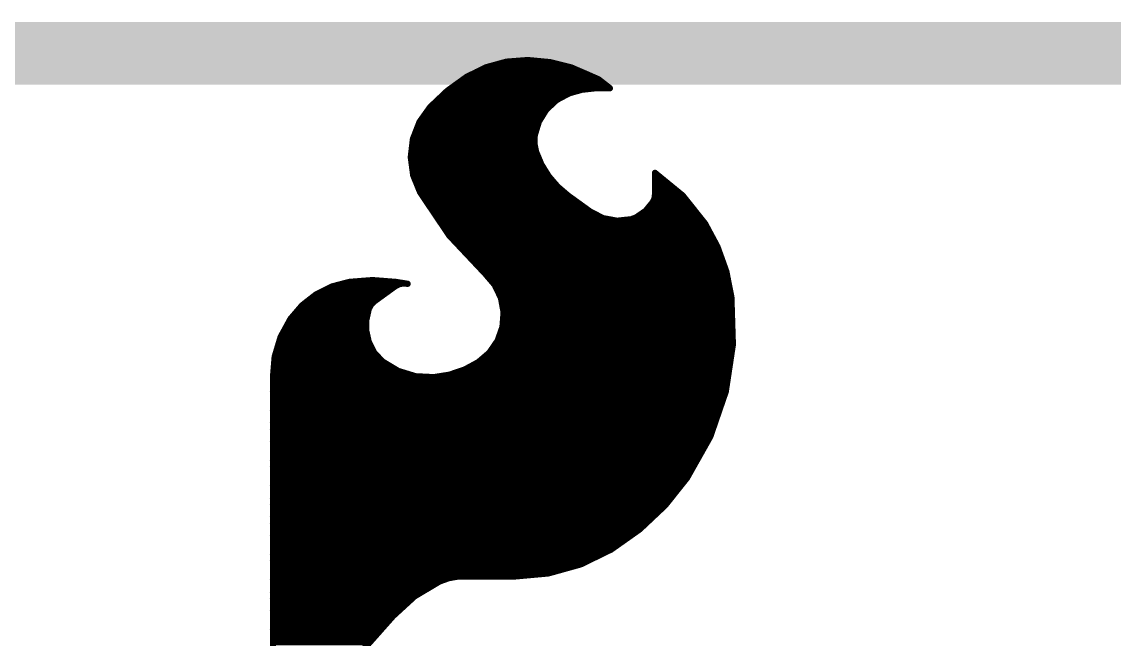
# Model space of a CAD drawing. Extents: x -28 to 79, y -1 to 63.
# Drawn here: x 31.085 to 35.515, y 26.835 to 29.337 of the extents above; entities that cross this region are included whole.
import ezdxf

# ---------------------------------------------------------------- set-up
doc = ezdxf.new("R2010")
doc.units = 0
doc.layers.add('16', color=132, linetype='CONTINUOUS')
doc.layers.add('21', color=41, linetype='CONTINUOUS')

msp = doc.modelspace()

# ---------------------------------------------------------------- linework, layer by layer
at = {"layer": '16', "const_width": 0.254}
msp.add_lwpolyline([(20.32, 29.21), (39.37, 29.21)], dxfattribs=at)
at = {"layer": '21', "const_width": 0.0254}
for points in [[(33.1368, 29.1821), (33.0499, 29.1755)], [(33.2268, 29.1736), (33.1368, 29.1821)], [(32.9659, 29.1523), (32.8879, 29.1135)], [(33.0499, 29.1755), (32.9659, 29.1523)], [(32.9909, 29.1592), (33.2842, 29.1592)], [(33.3146, 29.1516), (33.2268, 29.1736)], [(33.3375, 29.1414), (33.3146, 29.1516)], [(33.3731, 29.1262), (33.3375, 29.1414)], [(32.8879, 29.1135), (32.8102, 29.0575)], [(32.8808, 29.1084), (33.4137, 29.1084)], [(32.9287, 29.1338), (33.3553, 29.1338)], [(33.4235, 29.1041), (33.3731, 29.1262)], [(33.467, 29.0703), (33.4235, 29.1041)], [(32.8102, 29.0575), (32.7406, 28.9916)], [(32.8104, 29.0576), (33.3406, 29.0576)], [(32.8456, 29.083), (33.4507, 29.083)], [(33.3045, 29.0474), (33.3557, 29.0619)], [(33.3557, 29.0619), (33.4086, 29.0678)], [(33.4086, 29.0678), (33.4696, 29.0678)], [(33.4695, 29.0678), (33.467, 29.0703)], [(33.4696, 29.0678), (33.4695, 29.0678)], [(32.7567, 29.0068), (33.2392, 29.0068)], [(32.7835, 29.0322), (33.2759, 29.0322)], [(33.2117, 28.9812), (33.2537, 29.0204)], [(33.2537, 29.0204), (33.3045, 29.0474)], [(32.7406, 28.9916), (32.6975, 28.9312)], [(32.7333, 28.9814), (33.212, 28.9814)], [(33.1814, 28.9323), (33.2117, 28.9812)], [(32.6975, 28.9312), (32.6707, 28.862)], [(32.6972, 28.9306), (33.1809, 28.9306)], [(32.7152, 28.956), (33.1961, 28.956)], [(33.1648, 28.8773), (33.1814, 28.9323)], [(32.6776, 28.8798), (33.1656, 28.8798)], [(32.6874, 28.9052), (33.1732, 28.9052)], [(33.1634, 28.8439), (33.1648, 28.8773)], [(32.6707, 28.862), (32.6621, 28.7883)], [(32.6669, 28.829), (33.1664, 28.829)], [(32.6698, 28.8544), (33.1638, 28.8544)], [(33.1699, 28.8112), (33.1634, 28.8439)], [(32.6621, 28.7883), (32.672, 28.7148)], [(32.6639, 28.8036), (33.1731, 28.8036)], [(33.1914, 28.7597), (33.1699, 28.8112)], [(32.6634, 28.7782), (33.1837, 28.7782)], [(32.6669, 28.7528), (33.1956, 28.7528)], [(33.2207, 28.7122), (33.1914, 28.7597)], [(32.6703, 28.7274), (33.2113, 28.7274)], [(32.672, 28.7148), (32.7, 28.6461)], [(32.6773, 28.702), (33.2294, 28.702)], [(33.257, 28.6698), (33.2207, 28.7122)], [(33.7651, 28.6328), (33.6525, 28.7249)], [(33.6525, 28.7249), (33.6525, 28.636)], [(33.6525, 28.702), (33.6805, 28.702)], [(32.6876, 28.6766), (33.2512, 28.6766)], [(32.6979, 28.6512), (33.2787, 28.6512)], [(33.2994, 28.6334), (33.257, 28.6698)], [(33.6525, 28.6766), (33.7116, 28.6766)], [(33.6525, 28.6512), (33.7426, 28.6512)], [(32.7, 28.6461), (32.8186, 28.4703)], [(32.7137, 28.6258), (33.3099, 28.6258)], [(33.3908, 28.5674), (33.2994, 28.6334)], [(33.6448, 28.608), (33.6151, 28.5713)], [(33.6505, 28.6215), (33.6448, 28.608)], [(33.6525, 28.636), (33.6505, 28.6215)], [(33.6511, 28.6258), (33.7707, 28.6258)], [(33.8557, 28.5191), (33.7651, 28.6328)], [(32.7308, 28.6004), (33.3451, 28.6004)], [(32.748, 28.575), (33.3803, 28.575)], [(33.4421, 28.5412), (33.3908, 28.5674)], [(33.6151, 28.5713), (33.5763, 28.5445)], [(33.6181, 28.575), (33.8112, 28.575)], [(33.6387, 28.6004), (33.7909, 28.6004)], [(32.7651, 28.5496), (33.4257, 28.5496)], [(32.7822, 28.5242), (33.8516, 28.5242)], [(33.4987, 28.5308), (33.4421, 28.5412)], [(33.5559, 28.5369), (33.4987, 28.5308)], [(33.5763, 28.5445), (33.5559, 28.5369)], [(33.5837, 28.5496), (33.8314, 28.5496)], [(33.9058, 28.4257), (33.8557, 28.5191)], [(32.7994, 28.4988), (33.8666, 28.4988)], [(32.8165, 28.4734), (33.8802, 28.4734)], [(32.8186, 28.4703), (32.9641, 28.3159)], [(32.8396, 28.448), (33.8939, 28.448)], [(32.8635, 28.4226), (33.907, 28.4226)], [(32.8875, 28.3972), (33.9161, 28.3972)], [(33.9416, 28.3259), (33.9058, 28.4257)], [(32.9114, 28.3718), (33.9252, 28.3718)], [(32.9354, 28.3464), (33.9343, 28.3464)], [(32.9593, 28.321), (33.9426, 28.321)], [(32.9641, 28.3159), (33.0024, 28.271)], [(33.9623, 28.2219), (33.9416, 28.3259)], [(32.343, 28.2645), (32.2782, 28.2324)], [(32.4129, 28.2829), (32.343, 28.2645)], [(32.3647, 28.2702), (32.6079, 28.2702)], [(32.5069, 28.2903), (32.4129, 28.2829)], [(32.6009, 28.2829), (32.5069, 28.2903)], [(32.5145, 28.2042), (32.5984, 28.2651)], [(32.5984, 28.2651), (32.6141, 28.2735)], [(32.6492, 28.2753), (32.6009, 28.2829)], [(32.6141, 28.2735), (32.6315, 28.277)], [(32.6315, 28.277), (32.6492, 28.2753)], [(32.9814, 28.2956), (33.9477, 28.2956)], [(33.0024, 28.271), (33.0279, 28.2177)], [(33.0028, 28.2702), (33.9527, 28.2702)], [(32.2782, 28.2324), (32.2212, 28.188)], [(32.2615, 28.2194), (32.5354, 28.2194)], [(32.3032, 28.2448), (32.5704, 28.2448)], [(33.0149, 28.2448), (33.9578, 28.2448)], [(33.027, 28.2194), (33.9624, 28.2194)], [(33.0279, 28.2177), (33.0386, 28.1596)], [(33.9683, 28.0291), (33.9623, 28.2219)], [(32.2212, 28.188), (32.1742, 28.133)], [(32.2046, 28.1686), (32.4906, 28.1686)], [(32.2289, 28.194), (32.504, 28.194)], [(32.4818, 28.1292), (32.4917, 28.1737)], [(32.4917, 28.1737), (32.5007, 28.1908)], [(32.5007, 28.1908), (32.5145, 28.2042)], [(33.0322, 28.194), (33.9632, 28.194)], [(33.037, 28.1686), (33.964, 28.1686)], [(32.1742, 28.133), (32.1341, 28.0598)], [(32.1829, 28.1432), (32.4849, 28.1432)], [(32.4818, 28.0836), (32.4818, 28.1292)], [(33.0386, 28.1596), (33.034, 28.1007)], [(33.0374, 28.1432), (33.9648, 28.1432)], [(32.1519, 28.0924), (32.4818, 28.0924)], [(32.1659, 28.1178), (32.4818, 28.1178)], [(32.4917, 28.0391), (32.4818, 28.0836)], [(33.034, 28.1007), (33.0144, 28.045)], [(33.0311, 28.0924), (33.9664, 28.0924)], [(33.0354, 28.1178), (33.9656, 28.1178)], [(32.1341, 28.0598), (32.1101, 27.9799)], [(32.1286, 28.0416), (32.4911, 28.0416)], [(32.138, 28.067), (32.4855, 28.067)], [(32.5139, 27.9957), (32.4917, 28.0391)], [(33.0144, 28.045), (32.981, 27.9963)], [(33.0121, 28.0416), (33.9679, 28.0416)], [(33.0222, 28.067), (33.9671, 28.067)], [(32.1133, 27.9908), (32.5186, 27.9908)], [(32.121, 28.0162), (32.5034, 28.0162)], [(32.5476, 27.9603), (32.5139, 27.9957)], [(32.981, 27.9963), (32.9362, 27.9578)], [(32.9747, 27.9908), (33.9625, 27.9908)], [(32.9947, 28.0162), (33.9664, 28.0162)], [(33.9395, 27.8384), (33.9683, 28.0291)], [(32.1101, 27.9799), (32.1031, 27.8968)], [(32.1088, 27.9654), (32.5427, 27.9654)], [(32.611, 27.9221), (32.5476, 27.9603)], [(32.9362, 27.9578), (32.8798, 27.9274)], [(32.9451, 27.9654), (33.9587, 27.9654)], [(32.1046, 27.9146), (32.6355, 27.9146)], [(32.1067, 27.94), (32.5813, 27.94)], [(32.6818, 27.9005), (32.611, 27.9221)], [(32.7558, 27.8968), (32.6818, 27.9005)], [(32.8191, 27.9069), (32.7558, 27.8968)], [(32.8798, 27.9274), (32.8191, 27.9069)], [(32.8419, 27.9146), (33.951, 27.9146)], [(32.9032, 27.94), (33.9549, 27.94)], [(32.1031, 27.8968), (32.1031, 26.3804)], [(32.1031, 27.8892), (33.9472, 27.8892)], [(32.1031, 27.8638), (33.9433, 27.8638)], [(32.1031, 27.8384), (33.9395, 27.8384)], [(32.1031, 27.813), (33.9307, 27.813)], [(33.8767, 27.656), (33.9395, 27.8384)], [(32.1031, 27.7876), (33.922, 27.7876)], [(32.1031, 27.7622), (33.9133, 27.7622)], [(32.1031, 27.7368), (33.9045, 27.7368)], [(32.1031, 27.7114), (33.8958, 27.7114)], [(32.1031, 27.686), (33.887, 27.686)], [(32.1031, 27.6606), (33.8783, 27.6606)], [(32.1031, 27.6352), (33.865, 27.6352)], [(33.782, 27.4879), (33.8767, 27.656)], [(32.1031, 27.6098), (33.8507, 27.6098)], [(32.1031, 27.5844), (33.8364, 27.5844)], [(32.1031, 27.559), (33.8221, 27.559)], [(32.1031, 27.5336), (33.8077, 27.5336)], [(32.1031, 27.5082), (33.7934, 27.5082)], [(32.1031, 27.4828), (33.7779, 27.4828)], [(32.1031, 27.4574), (33.7576, 27.4574)], [(33.6936, 27.3772), (33.782, 27.4879)], [(32.1031, 27.432), (33.7373, 27.432)], [(32.1031, 27.4066), (33.717, 27.4066)], [(32.1031, 27.3812), (33.6967, 27.3812)], [(33.5904, 27.28), (33.6936, 27.3772)], [(32.1031, 27.3558), (33.6708, 27.3558)], [(32.1031, 27.3304), (33.6439, 27.3304)], [(32.1031, 27.305), (33.6169, 27.305)], [(32.1031, 27.2796), (33.5898, 27.2796)], [(33.4747, 27.1983), (33.5904, 27.28)], [(32.1031, 27.2542), (33.5539, 27.2542)], [(32.1031, 27.2288), (33.5179, 27.2288)], [(32.1031, 27.2034), (33.4819, 27.2034)], [(33.3517, 27.1383), (33.4747, 27.1983)], [(32.1031, 27.178), (33.4331, 27.178)], [(32.1031, 27.1526), (33.381, 27.1526)], [(32.1031, 27.1272), (33.3119, 27.1272)], [(32.1031, 27.1018), (33.2209, 27.1018)], [(33.0835, 27.0891), (33.2198, 27.1015)], [(33.2198, 27.1015), (33.3517, 27.1383)], [(32.1031, 27.0764), (32.7997, 27.0764)], [(32.6775, 27.0086), (32.7787, 27.0688)], [(32.7787, 27.0688), (32.8159, 27.0823)], [(32.8159, 27.0823), (32.8549, 27.0891)], [(32.8549, 27.0891), (33.0835, 27.0891)], [(32.1031, 27.051), (32.7488, 27.051)], [(32.1031, 27.0256), (32.706, 27.0256)], [(32.1031, 27.0002), (32.6683, 27.0002)], [(32.1031, 26.9748), (32.6406, 26.9748)], [(32.5907, 26.9291), (32.6775, 27.0086)], [(32.1031, 26.9494), (32.6129, 26.9494)], [(32.1031, 26.3804), (32.5907, 26.9291)], [(32.1031, 26.924), (32.5862, 26.924)], [(32.1031, 26.8986), (32.5636, 26.8986)], [(32.1031, 26.8732), (32.541, 26.8732)], [(32.1031, 26.8478), (32.5185, 26.8478)], [(32.1031, 26.8224), (32.4959, 26.8224)]]:
    msp.add_lwpolyline(points, dxfattribs=at)
at = {"layer": '21', "const_width": 0.0127}
for points in [[(33.1374, 29.1884, 1), (33.1362, 29.1758)], [(33.1373, 29.1758, 1), (33.1363, 29.1884)], [(32.9642, 29.1584, 1), (32.9676, 29.1462)], [(32.9687, 29.1466, 1), (32.9631, 29.158)], [(32.9909, 29.1656, 1), (32.9909, 29.1529)], [(33.0494, 29.1818, 1), (33.0504, 29.1691)], [(33.0516, 29.1694, 1), (33.0482, 29.1816)], [(33.2284, 29.1797, 1), (33.2253, 29.1674)], [(33.2262, 29.1672, 1), (33.2275, 29.1799)], [(33.2842, 29.1529, 1), (33.2842, 29.1656)], [(33.3172, 29.1574, 1), (33.312, 29.1458)], [(33.3131, 29.1454, 1), (33.3161, 29.1578)], [(33.34, 29.1472, 1), (33.335, 29.1356)], [(33.3349, 29.1356, 1), (33.3401, 29.1472)], [(32.8808, 29.1148, 1), (32.8808, 29.1021)], [(32.8851, 29.1192, 1), (32.8907, 29.1078)], [(32.8916, 29.1083, 1), (32.8842, 29.1187)], [(32.9287, 29.1402, 1), (32.9287, 29.1274)], [(33.3553, 29.1274, 1), (33.3553, 29.1402)], [(33.3756, 29.132, 1), (33.3706, 29.1204)], [(33.3706, 29.1204, 1), (33.3756, 29.132)], [(33.4137, 29.1021, 1), (33.4137, 29.1148)], [(33.4274, 29.1091, 1), (33.4196, 29.0991)], [(33.421, 29.0983, 1), (33.4261, 29.1099)], [(32.8065, 29.0626, 1), (32.8139, 29.0523)], [(32.8104, 29.064, 1), (32.8104, 29.0512)], [(32.8146, 29.0528, 1), (32.8058, 29.0621)], [(32.8456, 29.0894, 1), (32.8456, 29.0767)], [(33.3406, 29.0512, 1), (33.3406, 29.064)], [(33.355, 29.0682, 1), (33.3564, 29.0556)], [(33.3574, 29.0558, 1), (33.354, 29.068)], [(33.4086, 29.0742, 1), (33.4086, 29.0615)], [(33.4093, 29.0615, 1), (33.4079, 29.0741)], [(33.4507, 29.0767, 1), (33.4507, 29.0894)], [(33.4715, 29.0748, 1), (33.4625, 29.0658)], [(33.4631, 29.0653, 1), (33.4709, 29.0753)], [(33.4695, 29.0742, 1), (33.4695, 29.0615)], [(33.465, 29.0633, 1), (33.474, 29.0723)], [(33.4696, 29.0615, 1), (33.4696, 29.0742)], [(33.4696, 29.0615, 1), (33.4696, 29.0742)], [(32.7567, 29.0132, 1), (32.7567, 29.0005)], [(32.7835, 29.0386, 1), (32.7835, 29.0259)], [(33.2392, 29.0005, 1), (33.2392, 29.0132)], [(33.2508, 29.026, 1), (33.2567, 29.0148)], [(33.2581, 29.0158, 1), (33.2494, 29.0251)], [(33.2759, 29.0259, 1), (33.2759, 29.0386)], [(33.3028, 29.0535, 1), (33.3062, 29.0413)], [(33.3075, 29.0418, 1), (33.3015, 29.053)], [(32.7333, 28.9878, 1), (32.7333, 28.975)], [(32.7362, 28.9962, 1), (32.745, 28.987)], [(32.7458, 28.9879, 1), (32.7354, 28.9953)], [(33.2074, 28.9858, 1), (33.2161, 28.9765)], [(33.2171, 28.9778, 1), (33.2064, 28.9845)], [(33.212, 28.975, 1), (33.212, 28.9878)], [(32.6972, 28.937, 1), (32.6972, 28.9243)], [(32.6923, 28.9349, 1), (32.7026, 28.9275)], [(32.7034, 28.9289, 1), (32.6915, 28.9335)], [(32.7152, 28.9624, 1), (32.7152, 28.9497)], [(33.176, 28.9357, 1), (33.1868, 28.929)], [(33.1875, 28.9305, 1), (33.1753, 28.9342)], [(33.1809, 28.9243, 1), (33.1809, 28.937)], [(33.1961, 28.9497, 1), (33.1961, 28.9624)], [(32.6776, 28.8862, 1), (32.6776, 28.8735)], [(32.6874, 28.9116, 1), (32.6874, 28.8988)], [(33.1711, 28.877, 1), (33.1585, 28.8776)], [(33.1587, 28.8791, 1), (33.1709, 28.8755)], [(33.1656, 28.8735, 1), (33.1656, 28.8862)], [(33.1732, 28.8988, 1), (33.1732, 28.9116)], [(32.6669, 28.8354, 1), (32.6669, 28.8226)], [(32.6698, 28.8608, 1), (32.6698, 28.8481)], [(32.6648, 28.8643, 1), (32.6767, 28.8597)], [(32.677, 28.8613, 1), (32.6644, 28.8628)], [(33.157, 28.8442, 1), (33.1697, 28.8437)], [(33.1696, 28.8452, 1), (33.1572, 28.8427)], [(33.1638, 28.8481, 1), (33.1638, 28.8608)], [(33.1664, 28.8226, 1), (33.1664, 28.8354)], [(32.6684, 28.7892, 1), (32.6558, 28.7875)], [(32.6639, 28.81, 1), (32.6639, 28.7973)], [(33.1758, 28.8136, 1), (33.164, 28.8088)], [(33.1637, 28.81, 1), (33.1761, 28.8124)], [(33.1731, 28.7973, 1), (33.1731, 28.81)], [(32.6558, 28.7891, 1), (32.6684, 28.7876)], [(32.6634, 28.7846, 1), (32.6634, 28.7719)], [(32.6669, 28.7592, 1), (32.6669, 28.7464)], [(33.1837, 28.7719, 1), (33.1837, 28.7846)], [(33.1968, 28.763, 1), (33.186, 28.7564)], [(33.1855, 28.7572, 1), (33.1972, 28.7621)], [(33.1956, 28.7464, 1), (33.1956, 28.7592)], [(32.6703, 28.7338, 1), (32.6703, 28.7211)], [(32.6779, 28.7172, 1), (32.6662, 28.7124)], [(32.6657, 28.714, 1), (32.6783, 28.7157)], [(32.6773, 28.7084, 1), (32.6773, 28.6957)], [(33.2113, 28.7211, 1), (33.2113, 28.7338)], [(33.2255, 28.7163, 1), (33.2159, 28.7081)], [(33.2153, 28.7089, 1), (33.2261, 28.7155)], [(33.2294, 28.6957, 1), (33.2294, 28.7084)], [(33.6565, 28.7298, 1), (33.6485, 28.72)], [(33.6525, 28.7084, 1), (33.6525, 28.6957)], [(33.6589, 28.7249, 1), (33.6462, 28.7249)], [(33.6805, 28.6957, 1), (33.6805, 28.7084)], [(32.6876, 28.683, 1), (32.6876, 28.6702)], [(32.6979, 28.6576, 1), (32.6979, 28.6449)], [(33.2612, 28.6746, 1), (33.2529, 28.665)], [(33.2512, 28.6702, 1), (33.2512, 28.683)], [(33.2522, 28.6657, 1), (33.2619, 28.6739)], [(33.2787, 28.6449, 1), (33.2787, 28.6576)], [(33.6525, 28.683, 1), (33.6525, 28.6702)], [(33.6525, 28.6576, 1), (33.6525, 28.6449)], [(33.7116, 28.6702, 1), (33.7116, 28.683)], [(33.7426, 28.6449, 1), (33.7426, 28.6576)], [(32.7053, 28.6497, 1), (32.6947, 28.6425)], [(32.6941, 28.6437, 1), (32.7059, 28.6485)], [(32.7137, 28.6322, 1), (32.7137, 28.6195)], [(33.3031, 28.6385, 1), (33.2957, 28.6283)], [(33.2953, 28.6286, 1), (33.3035, 28.6382)], [(33.3099, 28.6195, 1), (33.3099, 28.6322)], [(33.6497, 28.604, 1), (33.6399, 28.612)], [(33.6442, 28.6223, 1), (33.6568, 28.6206)], [(33.6511, 28.6322, 1), (33.6511, 28.6195)], [(33.6564, 28.619, 1), (33.6447, 28.624)], [(33.6588, 28.6351, 1), (33.6462, 28.6369)], [(33.6462, 28.636, 1), (33.6589, 28.636)], [(33.77, 28.6368, 1), (33.7601, 28.6289)], [(33.761, 28.6279, 1), (33.7691, 28.6377)], [(33.7707, 28.6195, 1), (33.7707, 28.6322)], [(32.7308, 28.6068, 1), (32.7308, 28.594)], [(32.748, 28.5814, 1), (32.748, 28.5687)], [(33.3451, 28.594, 1), (33.3451, 28.6068)], [(33.3803, 28.5687, 1), (33.3803, 28.5814)], [(33.3937, 28.5731, 1), (33.3879, 28.5617)], [(33.3871, 28.5623, 1), (33.3945, 28.5725)], [(33.6102, 28.5753, 1), (33.6201, 28.5673)], [(33.6187, 28.5661, 1), (33.6115, 28.5765)], [(33.6181, 28.5814, 1), (33.6181, 28.5687)], [(33.6387, 28.6068, 1), (33.6387, 28.594)], [(33.639, 28.6105, 1), (33.6506, 28.6055)], [(33.7909, 28.594, 1), (33.7909, 28.6068)], [(33.8112, 28.5687, 1), (33.8112, 28.5814)], [(32.7651, 28.556, 1), (32.7651, 28.5433)], [(32.7822, 28.5306, 1), (32.7822, 28.5178)], [(33.4257, 28.5433, 1), (33.4257, 28.556)], [(33.4432, 28.5475, 1), (33.4409, 28.535)], [(33.4392, 28.5356, 1), (33.445, 28.5469)], [(33.498, 28.5371, 1), (33.4993, 28.5244)], [(33.4975, 28.5245, 1), (33.4998, 28.537)], [(33.5537, 28.5429, 1), (33.5581, 28.5309)], [(33.5566, 28.5306, 1), (33.5552, 28.5432)], [(33.5727, 28.5497, 1), (33.5799, 28.5393)], [(33.5785, 28.5385, 1), (33.5741, 28.5505)], [(33.5837, 28.556, 1), (33.5837, 28.5433)], [(33.8314, 28.5433, 1), (33.8314, 28.556)], [(33.8613, 28.5221, 1), (33.8501, 28.5161)], [(33.8516, 28.5178, 1), (33.8516, 28.5306)], [(32.7994, 28.5052, 1), (32.7994, 28.4925)], [(32.8165, 28.4798, 1), (32.8165, 28.4671)], [(33.8507, 28.5151, 1), (33.8607, 28.5231)], [(33.8666, 28.4925, 1), (33.8666, 28.5052)], [(33.8802, 28.4671, 1), (33.8802, 28.4798)], [(32.8232, 28.4746, 1), (32.814, 28.4659)], [(32.8134, 28.4667, 1), (32.8239, 28.4738)], [(32.8396, 28.4544, 1), (32.8396, 28.4416)], [(33.8939, 28.4416, 1), (33.8939, 28.4544)], [(32.8635, 28.429, 1), (32.8635, 28.4163)], [(32.8875, 28.4036, 1), (32.8875, 28.3909)], [(33.9118, 28.4278, 1), (33.8999, 28.4235)], [(33.9002, 28.4227, 1), (33.9114, 28.4287)], [(33.907, 28.4163, 1), (33.907, 28.429)], [(33.9161, 28.3909, 1), (33.9161, 28.4036)], [(32.9114, 28.3782, 1), (32.9114, 28.3654)], [(32.9354, 28.3528, 1), (32.9354, 28.3401)], [(33.9252, 28.3654, 1), (33.9252, 28.3782)], [(33.9343, 28.3401, 1), (33.9343, 28.3528)], [(32.9593, 28.3274, 1), (32.9593, 28.3147)], [(32.9689, 28.32, 1), (32.9593, 28.3118)], [(32.9595, 28.3115, 1), (32.9687, 28.3203)], [(33.9479, 28.3271, 1), (33.9354, 28.3246)], [(33.9357, 28.3237, 1), (33.9476, 28.328)], [(33.9426, 28.3147, 1), (33.9426, 28.3274)], [(32.3414, 28.2706, 1), (32.3446, 28.2583)], [(32.3458, 28.2588, 1), (32.3402, 28.2702)], [(32.3647, 28.2766, 1), (32.3647, 28.2639)], [(32.4124, 28.2892, 1), (32.4134, 28.2766)], [(32.4145, 28.2768, 1), (32.4113, 28.289)], [(32.5074, 28.2966, 1), (32.5064, 28.2839)], [(32.5074, 28.2839, 1), (32.5064, 28.2966)], [(32.5954, 28.2707, 1), (32.6014, 28.2595)], [(32.6019, 28.2892, 1), (32.5999, 28.2766)], [(32.6021, 28.26, 1), (32.5947, 28.2702)], [(32.6004, 28.2766, 1), (32.6014, 28.2892)], [(32.6128, 28.2797, 1), (32.6153, 28.2673)], [(32.6079, 28.2639, 1), (32.6079, 28.2766)], [(32.6171, 28.2679, 1), (32.6111, 28.2791)], [(32.6321, 28.2833, 1), (32.6309, 28.2707)], [(32.6328, 28.2708, 1), (32.6302, 28.2832)], [(32.6482, 28.269, 1), (32.6502, 28.2816)], [(32.6486, 28.269, 1), (32.6498, 28.2816)], [(32.9814, 28.302, 1), (32.9814, 28.2892)], [(33.0082, 28.2737, 1), (32.9967, 28.2682)], [(33.0028, 28.2766, 1), (33.0028, 28.2639)], [(32.9976, 28.2668, 1), (33.0073, 28.2751)], [(33.9477, 28.2892, 1), (33.9477, 28.302)], [(33.9527, 28.2639, 1), (33.9527, 28.2766)], [(32.2615, 28.2258, 1), (32.2615, 28.213)], [(32.2754, 28.2381, 1), (32.281, 28.2267)], [(32.2821, 28.2274, 1), (32.2743, 28.2374)], [(32.3032, 28.2512, 1), (32.3032, 28.2385)], [(32.5354, 28.213, 1), (32.5354, 28.2258)], [(32.5704, 28.2385, 1), (32.5704, 28.2512)], [(33.0149, 28.2512, 1), (33.0149, 28.2385)], [(33.027, 28.2258, 1), (33.027, 28.213)], [(33.0341, 28.2188, 1), (33.0216, 28.2165)], [(33.0221, 28.2149, 1), (33.0336, 28.2204)], [(33.9686, 28.2221, 1), (33.956, 28.2217)], [(33.9561, 28.2207, 1), (33.9685, 28.2231)], [(33.9578, 28.2385, 1), (33.9578, 28.2512)], [(33.9624, 28.213, 1), (33.9624, 28.2258)], [(32.2046, 28.175, 1), (32.2046, 28.1623)], [(32.2173, 28.193, 1), (32.2251, 28.183)], [(32.226, 28.1839, 1), (32.2163, 28.1921)], [(32.2289, 28.2004, 1), (32.2289, 28.1877)], [(32.4861, 28.1767, 1), (32.4973, 28.1707)], [(32.4979, 28.1723, 1), (32.4855, 28.1751)], [(32.4906, 28.1623, 1), (32.4906, 28.175)], [(32.4963, 28.1953, 1), (32.5051, 28.1862)], [(32.5063, 28.1878, 1), (32.4951, 28.1937)], [(32.504, 28.1877, 1), (32.504, 28.2004)], [(32.5108, 28.2093, 1), (32.5182, 28.1991)], [(32.5189, 28.1997, 1), (32.5101, 28.2087)], [(33.0322, 28.2004, 1), (33.0322, 28.1877)], [(33.037, 28.175, 1), (33.037, 28.1623)], [(33.9632, 28.1877, 1), (33.9632, 28.2004)], [(33.964, 28.1623, 1), (33.964, 28.175)], [(32.1694, 28.1371, 1), (32.179, 28.1289)], [(32.1798, 28.1299, 1), (32.1686, 28.1361)], [(32.1829, 28.1496, 1), (32.1829, 28.1368)], [(32.4881, 28.1292, 1), (32.4754, 28.1292)], [(32.4756, 28.1306, 1), (32.488, 28.1278)], [(32.4849, 28.1368, 1), (32.4849, 28.1496)], [(33.0374, 28.1496, 1), (33.0374, 28.1368)], [(33.045, 28.1591, 1), (33.0323, 28.1601)], [(33.0324, 28.1584, 1), (33.0449, 28.1607)], [(33.9648, 28.1368, 1), (33.9648, 28.1496)], [(32.1519, 28.0988, 1), (32.1519, 28.0861)], [(32.1659, 28.1242, 1), (32.1659, 28.1115)], [(32.488, 28.085, 1), (32.4756, 28.0822)], [(32.4754, 28.0836, 1), (32.4881, 28.0836)], [(32.4818, 28.1115, 1), (32.4818, 28.1242)], [(32.4818, 28.0861, 1), (32.4818, 28.0988)], [(33.0311, 28.0988, 1), (33.0311, 28.0861)], [(33.0277, 28.1012, 1), (33.0404, 28.1002)], [(33.04, 28.0986, 1), (33.0281, 28.1028)], [(33.0354, 28.1242, 1), (33.0354, 28.1115)], [(33.9656, 28.1115, 1), (33.9656, 28.1242)], [(33.9664, 28.0861, 1), (33.9664, 28.0988)], [(32.1286, 28.048, 1), (32.1286, 28.0353)], [(32.1285, 28.0629, 1), (32.1397, 28.0568)], [(32.1402, 28.058, 1), (32.128, 28.0617)], [(32.138, 28.0734, 1), (32.138, 28.0606)], [(32.4974, 28.042, 1), (32.486, 28.0362)], [(32.4855, 28.0606, 1), (32.4855, 28.0734)], [(32.4855, 28.0377, 1), (32.4979, 28.0405)], [(32.4911, 28.0353, 1), (32.4911, 28.048)], [(33.0121, 28.048, 1), (33.0121, 28.0353)], [(33.0084, 28.0471, 1), (33.0204, 28.0429)], [(33.0196, 28.0414, 1), (33.0092, 28.0486)], [(33.0222, 28.0734, 1), (33.0222, 28.0606)], [(33.9671, 28.0606, 1), (33.9671, 28.0734)], [(33.9679, 28.0353, 1), (33.9679, 28.048)], [(32.1133, 27.9972, 1), (32.1133, 27.9844)], [(32.121, 28.0226, 1), (32.121, 28.0099)], [(32.5034, 28.0099, 1), (32.5034, 28.0226)], [(32.5185, 28, 1), (32.5093, 27.9913)], [(32.5083, 27.9928, 1), (32.5196, 27.9985)], [(32.5186, 27.9844, 1), (32.5186, 27.9972)], [(32.9747, 27.9972, 1), (32.9747, 27.9844)], [(32.9758, 27.9998, 1), (32.9863, 27.9927)], [(32.9852, 27.9914, 1), (32.9769, 28.0011)], [(32.9947, 28.0226, 1), (32.9947, 28.0099)], [(33.962, 28.0289, 1), (33.9747, 28.0293)], [(33.9746, 28.0281, 1), (33.9621, 28.03)], [(33.9625, 27.9844, 1), (33.9625, 27.9972)], [(33.9664, 28.0099, 1), (33.9664, 28.0226)], [(32.1088, 27.9718, 1), (32.1088, 27.9591)], [(32.1164, 27.9794, 1), (32.1037, 27.9805)], [(32.104, 27.9818, 1), (32.1161, 27.9781)], [(32.5509, 27.9657, 1), (32.5443, 27.9549)], [(32.5427, 27.9591, 1), (32.5427, 27.9718)], [(32.543, 27.9559, 1), (32.5522, 27.9647)], [(32.9321, 27.9626, 1), (32.9403, 27.953)], [(32.9392, 27.9522, 1), (32.9332, 27.9634)], [(32.9451, 27.9718, 1), (32.9451, 27.9591)], [(33.9587, 27.9591, 1), (33.9587, 27.9718)], [(32.1046, 27.921, 1), (32.1046, 27.9082)], [(32.1067, 27.9464, 1), (32.1067, 27.9337)], [(32.5813, 27.9337, 1), (32.5813, 27.9464)], [(32.6129, 27.9282, 1), (32.6092, 27.916)], [(32.6077, 27.9166, 1), (32.6143, 27.9275)], [(32.6355, 27.9082, 1), (32.6355, 27.921)], [(32.6822, 27.9068, 1), (32.6815, 27.8941)], [(32.68, 27.8944, 1), (32.6837, 27.9065)], [(32.8171, 27.9129, 1), (32.8211, 27.9009)], [(32.8201, 27.9006, 1), (32.8181, 27.9131)], [(32.8419, 27.921, 1), (32.8419, 27.9082)], [(32.8768, 27.933, 1), (32.8828, 27.9218)], [(32.8818, 27.9214, 1), (32.8778, 27.9334)], [(32.9032, 27.9464, 1), (32.9032, 27.9337)], [(33.951, 27.9082, 1), (33.951, 27.921)], [(33.9549, 27.9337, 1), (33.9549, 27.9464)], [(32.0968, 27.8973, 1), (32.1094, 27.8963)], [(32.1031, 27.8956, 1), (32.1031, 27.8829)], [(32.1031, 27.8702, 1), (32.1031, 27.8575)], [(32.1095, 27.8968, 1), (32.0968, 27.8968)], [(32.7548, 27.9031, 1), (32.7568, 27.8905)], [(32.7555, 27.8905, 1), (32.7561, 27.9031)], [(33.9433, 27.8575, 1), (33.9433, 27.8702)], [(33.9472, 27.8829, 1), (33.9472, 27.8956)], [(32.1031, 27.8448, 1), (32.1031, 27.832)], [(32.1031, 27.8194, 1), (32.1031, 27.8067)], [(33.9307, 27.8067, 1), (33.9307, 27.8194)], [(33.9332, 27.8393, 1), (33.9458, 27.8374)], [(33.9455, 27.8363, 1), (33.9335, 27.8404)], [(33.9395, 27.832, 1), (33.9395, 27.8448)], [(32.1031, 27.794, 1), (32.1031, 27.7813)], [(33.922, 27.7813, 1), (33.922, 27.794)], [(32.1031, 27.7686, 1), (32.1031, 27.7558)], [(32.1031, 27.7432, 1), (32.1031, 27.7305)], [(33.9045, 27.7305, 1), (33.9045, 27.7432)], [(33.9133, 27.7558, 1), (33.9133, 27.7686)], [(32.1031, 27.7178, 1), (32.1031, 27.705)], [(32.1031, 27.6924, 1), (32.1031, 27.6796)], [(33.887, 27.6796, 1), (33.887, 27.6924)], [(33.8958, 27.705, 1), (33.8958, 27.7178)], [(32.1031, 27.667, 1), (32.1031, 27.6543)], [(32.1031, 27.6416, 1), (32.1031, 27.6288)], [(33.865, 27.6288, 1), (33.865, 27.6416)], [(33.8707, 27.658, 1), (33.8827, 27.6539)], [(33.8822, 27.6529, 1), (33.8711, 27.6591)], [(33.8783, 27.6543, 1), (33.8783, 27.667)], [(32.1031, 27.6162, 1), (32.1031, 27.6034)], [(33.8507, 27.6034, 1), (33.8507, 27.6162)], [(32.1031, 27.5908, 1), (32.1031, 27.5781)], [(32.1031, 27.5654, 1), (32.1031, 27.5526)], [(33.8221, 27.5526, 1), (33.8221, 27.5654)], [(33.8364, 27.5781, 1), (33.8364, 27.5908)], [(32.1031, 27.54, 1), (32.1031, 27.5272)], [(32.1031, 27.5146, 1), (32.1031, 27.5019)], [(33.7934, 27.5019, 1), (33.7934, 27.5146)], [(33.8077, 27.5272, 1), (33.8077, 27.54)], [(32.1031, 27.4892, 1), (32.1031, 27.4764)], [(32.1031, 27.4638, 1), (32.1031, 27.451)], [(33.7576, 27.451, 1), (33.7576, 27.4638)], [(33.7765, 27.491, 1), (33.7875, 27.4848)], [(33.787, 27.4839, 1), (33.777, 27.4919)], [(33.7779, 27.4764, 1), (33.7779, 27.4892)], [(32.1031, 27.4384, 1), (32.1031, 27.4257)], [(33.7373, 27.4257, 1), (33.7373, 27.4384)], [(32.1031, 27.413, 1), (32.1031, 27.4002)], [(32.1031, 27.3876, 1), (32.1031, 27.3748)], [(33.6886, 27.3812, 1), (33.6985, 27.3732)], [(33.6979, 27.3726, 1), (33.6892, 27.3818)], [(33.6967, 27.3748, 1), (33.6967, 27.3876)], [(33.717, 27.4002, 1), (33.717, 27.413)], [(32.1031, 27.3622, 1), (32.1031, 27.3495)], [(32.1031, 27.3368, 1), (32.1031, 27.324)], [(33.6439, 27.324, 1), (33.6439, 27.3368)], [(33.6708, 27.3495, 1), (33.6708, 27.3622)], [(32.1031, 27.3114, 1), (32.1031, 27.2986)], [(32.1031, 27.286, 1), (32.1031, 27.2733)], [(33.5861, 27.2847, 1), (33.5948, 27.2754)], [(33.5941, 27.2748, 1), (33.5868, 27.2852)], [(33.5898, 27.2733, 1), (33.5898, 27.286)], [(33.6169, 27.2986, 1), (33.6169, 27.3114)], [(32.1031, 27.2606, 1), (32.1031, 27.2478)], [(33.5539, 27.2478, 1), (33.5539, 27.2606)], [(32.1031, 27.2352, 1), (32.1031, 27.2224)], [(32.1031, 27.2098, 1), (32.1031, 27.1971)], [(33.471, 27.2035, 1), (33.4784, 27.1931)], [(33.4775, 27.1926, 1), (33.4719, 27.204)], [(33.4819, 27.1971, 1), (33.4819, 27.2098)], [(33.5179, 27.2224, 1), (33.5179, 27.2352)], [(32.1031, 27.1844, 1), (32.1031, 27.1716)], [(32.1031, 27.159, 1), (32.1031, 27.1462)], [(33.381, 27.1462, 1), (33.381, 27.159)], [(33.4331, 27.1716, 1), (33.4331, 27.1844)], [(32.1031, 27.1336, 1), (32.1031, 27.1209)], [(32.1031, 27.1082, 1), (32.1031, 27.0954)], [(33.2181, 27.1076, 1), (33.2215, 27.0954)], [(33.2204, 27.0952, 1), (33.2192, 27.1078)], [(33.2209, 27.0954, 1), (33.2209, 27.1082)], [(33.3119, 27.1209, 1), (33.3119, 27.1336)], [(33.3489, 27.144, 1), (33.3544, 27.1326)], [(33.3534, 27.1322, 1), (33.35, 27.1444)], [(32.1031, 27.0828, 1), (32.1031, 27.07)], [(32.7765, 27.0748, 1), (32.7809, 27.0628)], [(32.7819, 27.0633, 1), (32.7755, 27.0743)], [(32.7997, 27.07, 1), (32.7997, 27.0828)], [(32.8148, 27.0885, 1), (32.817, 27.076)], [(32.8181, 27.0763, 1), (32.8138, 27.0882)], [(32.8549, 27.0955, 1), (32.8549, 27.0828)], [(32.856, 27.0828, 1), (32.8538, 27.0954)], [(33.0829, 27.0954, 1), (33.0841, 27.0828)], [(33.0835, 27.0828, 1), (33.0835, 27.0955)], [(32.1031, 27.0574, 1), (32.1031, 27.0447)], [(32.1031, 27.032, 1), (32.1031, 27.0192)], [(32.706, 27.0192, 1), (32.706, 27.032)], [(32.7488, 27.0447, 1), (32.7488, 27.0574)], [(32.1031, 27.0066, 1), (32.1031, 26.9938)], [(32.1031, 26.9812, 1), (32.1031, 26.9685)], [(32.6406, 26.9685, 1), (32.6406, 26.9812)], [(32.6683, 26.9938, 1), (32.6683, 27.0066)], [(32.6743, 27.0141, 1), (32.6808, 27.0032)], [(32.6818, 27.0039, 1), (32.6732, 27.0133)], [(32.1031, 26.9558, 1), (32.1031, 26.943)], [(32.1031, 26.9304, 1), (32.1031, 26.9177)], [(32.5864, 26.9338, 1), (32.595, 26.9244)], [(32.5954, 26.9249, 1), (32.586, 26.9333)], [(32.5862, 26.9177, 1), (32.5862, 26.9304)], [(32.6129, 26.943, 1), (32.6129, 26.9558)], [(32.1031, 26.905, 1), (32.1031, 26.8923)], [(32.5636, 26.8923, 1), (32.5636, 26.905)], [(32.1031, 26.8796, 1), (32.1031, 26.8668)], [(32.1031, 26.8542, 1), (32.1031, 26.8415)], [(32.5185, 26.8415, 1), (32.5185, 26.8542)], [(32.541, 26.8668, 1), (32.541, 26.8796)], [(32.1031, 26.8288, 1), (32.1031, 26.8161)], [(32.4959, 26.8161, 1), (32.4959, 26.8288)]]:
    msp.add_lwpolyline(points, format="xyb", dxfattribs=at)

doc.saveas('drawing.dxf')
